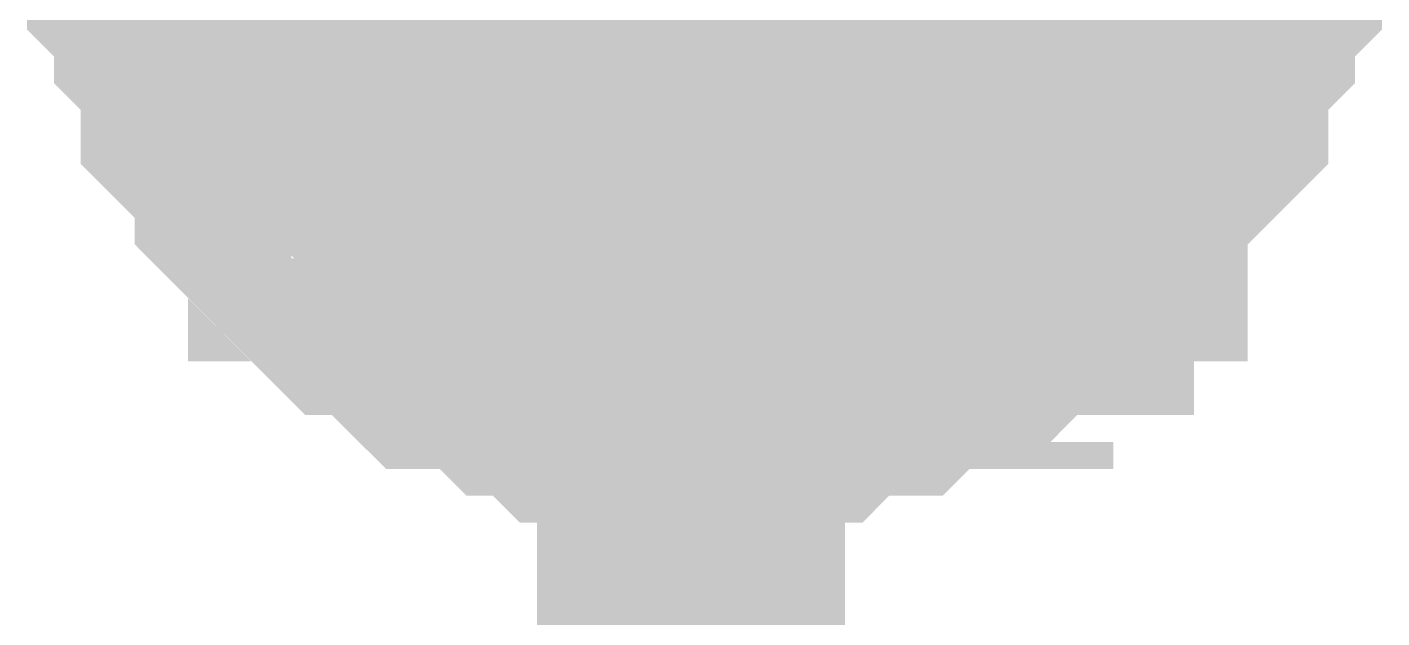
# Model space of a CAD drawing. Header units: inches. Extents: x 0 to 841, y 0 to 594.
# Drawn here: x 76.858 to 78.177, y 24.242 to 24.817 of the extents above; entities that cross this region are included whole.
import ezdxf

# ---------------------------------------------------------------- set-up
doc = ezdxf.new("R2010")
doc.units = ezdxf.units.IN
doc.layers.add('Sheet', color=255, linetype='Continuous')

msp = doc.modelspace()

# ---------------------------------------------------------------- linework, layer by layer
at = {"layer": 'Sheet'}
for points in [[(77.5045, 22.4984, 0.2997, 0.2997, 0), (77.5045, 24.9808, 0.2997, 0.2997, 0), (77.5045, 34.9888, 0.2997, 0.2997, 0)], [(77.5045, 24.4843, 0.2997, 0.2997, 0), (77.4784, 24.4843, 0.2997, 0.2997, 0), (77.4523, 24.4843, 0.2997, 0.2997, 0), (77.4261, 24.4843, 0.2997, 0.2997, 0), (77.4, 24.4843, 0.2997, 0.2997, 0), (77.3739, 24.5105, 0.2997, 0.2997, 0), (77.3739, 24.5105, 0.2997, 0.2997, 0), (77.3478, 24.5105, 0.2997, 0.2997, 0), (77.3216, 24.5366, 0.2997, 0.2997, 0), (77.2955, 24.5366, 0.2997, 0.2997, 0), (77.2694, 24.5366, 0.2997, 0.2997, 0), (77.2432, 24.5627, 0.2997, 0.2997, 0), (77.2432, 24.5627, 0.2997, 0.2997, 0), (77.2171, 24.5889, 0.2997, 0.2997, 0), (77.191, 24.5889, 0.2997, 0.2997, 0), (77.1648, 24.615, 0.2997, 0.2997, 0), (77.1648, 24.6411, 0.2997, 0.2997, 0), (77.1387, 24.6411, 0.2997, 0.2997, 0), (77.1126, 24.6673, 0.2997, 0.2997, 0), (77.1126, 24.6934, 0.2997, 0.2997, 0), (77.0864, 24.7195, 0.2997, 0.2997, 0), (77.0864, 24.7195, 0.2997, 0.2997, 0), (77.0603, 24.7456, 0.2997, 0.2997, 0), (77.0603, 24.7718, 0.2997, 0.2997, 0), (77.0603, 24.7979, 0.2997, 0.2997, 0), (77.0342, 24.824, 0.2997, 0.2997, 0), (77.0342, 24.8502, 0.2997, 0.2997, 0), (77.0342, 24.8502, 0.2997, 0.2997, 0), (77.008, 24.8763, 0.2997, 0.2997, 0), (77.008, 24.9024, 0.2997, 0.2997, 0), (77.008, 24.9286, 0.2997, 0.2997, 0), (77.008, 24.9547, 0.2997, 0.2997, 0), (77.008, 24.9808, 0.2997, 0.2997, 0)], [(77.5045, 24.4843, 0.2997, 0.2997, 0), (77.4784, 24.4843, 0.2997, 0.2997, 0), (77.4523, 24.4843, 0.2997, 0.2997, 0), (77.4261, 24.4843, 0.2997, 0.2997, 0), (77.4, 24.4843, 0.2997, 0.2997, 0), (77.3739, 24.5105, 0.2997, 0.2997, 0), (77.3739, 24.5105, 0.2997, 0.2997, 0), (77.3478, 24.5105, 0.2997, 0.2997, 0), (77.3216, 24.5366, 0.2997, 0.2997, 0), (77.2955, 24.5366, 0.2997, 0.2997, 0), (77.2694, 24.5366, 0.2997, 0.2997, 0), (77.2432, 24.5627, 0.2997, 0.2997, 0), (77.2432, 24.5627, 0.2997, 0.2997, 0), (77.2171, 24.5889, 0.2997, 0.2997, 0), (77.191, 24.5889, 0.2997, 0.2997, 0), (77.1648, 24.615, 0.2997, 0.2997, 0), (77.1648, 24.6411, 0.2997, 0.2997, 0), (77.1387, 24.6411, 0.2997, 0.2997, 0), (77.1126, 24.6673, 0.2997, 0.2997, 0), (77.1126, 24.6934, 0.2997, 0.2997, 0), (77.0864, 24.7195, 0.2997, 0.2997, 0), (77.0864, 24.7195, 0.2997, 0.2997, 0), (77.0603, 24.7456, 0.2997, 0.2997, 0), (77.0603, 24.7718, 0.2997, 0.2997, 0), (77.0603, 24.7979, 0.2997, 0.2997, 0), (77.0342, 24.824, 0.2997, 0.2997, 0), (77.0342, 24.8502, 0.2997, 0.2997, 0), (77.0342, 24.8502, 0.2997, 0.2997, 0), (77.008, 24.8763, 0.2997, 0.2997, 0), (77.008, 24.9024, 0.2997, 0.2997, 0), (77.008, 24.9286, 0.2997, 0.2997, 0), (77.008, 24.9547, 0.2997, 0.2997, 0), (77.008, 24.9808, 0.2997, 0.2997, 0)], [(77.5045, 24.4843, 0.2997, 0.2997, 0), (77.4784, 24.4843, 0.2997, 0.2997, 0), (77.4523, 24.4843, 0.2997, 0.2997, 0), (77.4261, 24.4843, 0.2997, 0.2997, 0), (77.4, 24.4843, 0.2997, 0.2997, 0), (77.3739, 24.5105, 0.2997, 0.2997, 0), (77.3739, 24.5105, 0.2997, 0.2997, 0), (77.3478, 24.5105, 0.2997, 0.2997, 0), (77.3216, 24.5366, 0.2997, 0.2997, 0), (77.2955, 24.5366, 0.2997, 0.2997, 0), (77.2694, 24.5366, 0.2997, 0.2997, 0), (77.2432, 24.5627, 0.2997, 0.2997, 0), (77.2432, 24.5627, 0.2997, 0.2997, 0), (77.2171, 24.5889, 0.2997, 0.2997, 0), (77.191, 24.5889, 0.2997, 0.2997, 0), (77.1648, 24.615, 0.2997, 0.2997, 0), (77.1648, 24.6411, 0.2997, 0.2997, 0), (77.1387, 24.6411, 0.2997, 0.2997, 0), (77.1126, 24.6673, 0.2997, 0.2997, 0), (77.1126, 24.6934, 0.2997, 0.2997, 0), (77.0864, 24.7195, 0.2997, 0.2997, 0), (77.0864, 24.7195, 0.2997, 0.2997, 0), (77.0603, 24.7456, 0.2997, 0.2997, 0), (77.0603, 24.7718, 0.2997, 0.2997, 0), (77.0603, 24.7979, 0.2997, 0.2997, 0), (77.0342, 24.824, 0.2997, 0.2997, 0), (77.0342, 24.8502, 0.2997, 0.2997, 0), (77.0342, 24.8502, 0.2997, 0.2997, 0), (77.008, 24.8763, 0.2997, 0.2997, 0), (77.008, 24.9024, 0.2997, 0.2997, 0), (77.008, 24.9286, 0.2997, 0.2997, 0), (77.008, 24.9547, 0.2997, 0.2997, 0), (77.008, 24.9808, 0.2997, 0.2997, 0)], [(77.5045, 24.4843, 0.2997, 0.2997, 0), (77.4784, 24.4843, 0.2997, 0.2997, 0), (77.4523, 24.4843, 0.2997, 0.2997, 0), (77.4261, 24.4843, 0.2997, 0.2997, 0), (77.4, 24.4843, 0.2997, 0.2997, 0), (77.3739, 24.5105, 0.2997, 0.2997, 0), (77.3739, 24.5105, 0.2997, 0.2997, 0), (77.3478, 24.5105, 0.2997, 0.2997, 0), (77.3216, 24.5366, 0.2997, 0.2997, 0), (77.2955, 24.5366, 0.2997, 0.2997, 0), (77.2694, 24.5366, 0.2997, 0.2997, 0), (77.2432, 24.5627, 0.2997, 0.2997, 0), (77.2432, 24.5627, 0.2997, 0.2997, 0), (77.2171, 24.5889, 0.2997, 0.2997, 0), (77.191, 24.5889, 0.2997, 0.2997, 0), (77.1648, 24.615, 0.2997, 0.2997, 0), (77.1648, 24.6411, 0.2997, 0.2997, 0), (77.1387, 24.6411, 0.2997, 0.2997, 0), (77.1126, 24.6673, 0.2997, 0.2997, 0), (77.1126, 24.6934, 0.2997, 0.2997, 0), (77.0864, 24.7195, 0.2997, 0.2997, 0), (77.0864, 24.7195, 0.2997, 0.2997, 0), (77.0603, 24.7456, 0.2997, 0.2997, 0), (77.0603, 24.7718, 0.2997, 0.2997, 0), (77.0603, 24.7979, 0.2997, 0.2997, 0), (77.0342, 24.824, 0.2997, 0.2997, 0), (77.0342, 24.8502, 0.2997, 0.2997, 0), (77.0342, 24.8502, 0.2997, 0.2997, 0), (77.008, 24.8763, 0.2997, 0.2997, 0), (77.008, 24.9024, 0.2997, 0.2997, 0), (77.008, 24.9286, 0.2997, 0.2997, 0), (77.008, 24.9547, 0.2997, 0.2997, 0), (77.008, 24.9808, 0.2997, 0.2997, 0)], [(78.0272, 24.9808, 0.2997, 0.2997, 0), (78.0272, 24.9547, 0.2997, 0.2997, 0), (78.0272, 24.9286, 0.2997, 0.2997, 0), (78.0272, 24.9024, 0.2997, 0.2997, 0), (78.0272, 24.8763, 0.2997, 0.2997, 0), (78.001, 24.8502, 0.2997, 0.2997, 0), (78.001, 24.8502, 0.2997, 0.2997, 0), (78.001, 24.824, 0.2997, 0.2997, 0), (77.9749, 24.7979, 0.2997, 0.2997, 0), (77.9749, 24.7718, 0.2997, 0.2997, 0), (77.9749, 24.7456, 0.2997, 0.2997, 0), (77.9488, 24.7195, 0.2997, 0.2997, 0), (77.9488, 24.7195, 0.2997, 0.2997, 0), (77.9226, 24.6934, 0.2997, 0.2997, 0), (77.8965, 24.6673, 0.2997, 0.2997, 0), (77.8965, 24.6411, 0.2997, 0.2997, 0), (77.8704, 24.6411, 0.2997, 0.2997, 0), (77.8442, 24.615, 0.2997, 0.2997, 0), (77.8442, 24.5889, 0.2997, 0.2997, 0), (77.8181, 24.5889, 0.2997, 0.2997, 0), (77.792, 24.5627, 0.2997, 0.2997, 0), (77.7658, 24.5627, 0.2997, 0.2997, 0), (77.7658, 24.5366, 0.2997, 0.2997, 0), (77.7397, 24.5366, 0.2997, 0.2997, 0), (77.7136, 24.5366, 0.2997, 0.2997, 0), (77.6875, 24.5105, 0.2997, 0.2997, 0), (77.6613, 24.5105, 0.2997, 0.2997, 0), (77.6352, 24.5105, 0.2997, 0.2997, 0), (77.6091, 24.4843, 0.2997, 0.2997, 0), (77.5829, 24.4843, 0.2997, 0.2997, 0), (77.5568, 24.4843, 0.2997, 0.2997, 0), (77.5307, 24.4843, 0.2997, 0.2997, 0), (77.5045, 24.4843, 0.2997, 0.2997, 0)], [(78.0272, 24.9808, 0.2997, 0.2997, 0), (78.0272, 24.9547, 0.2997, 0.2997, 0), (78.0272, 24.9286, 0.2997, 0.2997, 0), (78.0272, 24.9024, 0.2997, 0.2997, 0), (78.0272, 24.8763, 0.2997, 0.2997, 0), (78.001, 24.8502, 0.2997, 0.2997, 0), (78.001, 24.8502, 0.2997, 0.2997, 0), (78.001, 24.824, 0.2997, 0.2997, 0), (77.9749, 24.7979, 0.2997, 0.2997, 0), (77.9749, 24.7718, 0.2997, 0.2997, 0), (77.9749, 24.7456, 0.2997, 0.2997, 0), (77.9488, 24.7195, 0.2997, 0.2997, 0), (77.9488, 24.7195, 0.2997, 0.2997, 0), (77.9226, 24.6934, 0.2997, 0.2997, 0), (77.8965, 24.6673, 0.2997, 0.2997, 0), (77.8965, 24.6411, 0.2997, 0.2997, 0), (77.8704, 24.6411, 0.2997, 0.2997, 0), (77.8442, 24.615, 0.2997, 0.2997, 0), (77.8442, 24.5889, 0.2997, 0.2997, 0), (77.8181, 24.5889, 0.2997, 0.2997, 0), (77.792, 24.5627, 0.2997, 0.2997, 0), (77.7658, 24.5627, 0.2997, 0.2997, 0), (77.7658, 24.5366, 0.2997, 0.2997, 0), (77.7397, 24.5366, 0.2997, 0.2997, 0), (77.7136, 24.5366, 0.2997, 0.2997, 0), (77.6875, 24.5105, 0.2997, 0.2997, 0), (77.6613, 24.5105, 0.2997, 0.2997, 0), (77.6352, 24.5105, 0.2997, 0.2997, 0), (77.6091, 24.4843, 0.2997, 0.2997, 0), (77.5829, 24.4843, 0.2997, 0.2997, 0), (77.5568, 24.4843, 0.2997, 0.2997, 0), (77.5307, 24.4843, 0.2997, 0.2997, 0), (77.5045, 24.4843, 0.2997, 0.2997, 0)], [(78.0272, 24.9808, 0.2997, 0.2997, 0), (78.0272, 24.9547, 0.2997, 0.2997, 0), (78.0272, 24.9286, 0.2997, 0.2997, 0), (78.0272, 24.9024, 0.2997, 0.2997, 0), (78.0272, 24.8763, 0.2997, 0.2997, 0), (78.001, 24.8502, 0.2997, 0.2997, 0), (78.001, 24.8502, 0.2997, 0.2997, 0), (78.001, 24.824, 0.2997, 0.2997, 0), (77.9749, 24.7979, 0.2997, 0.2997, 0), (77.9749, 24.7718, 0.2997, 0.2997, 0), (77.9749, 24.7456, 0.2997, 0.2997, 0), (77.9488, 24.7195, 0.2997, 0.2997, 0), (77.9488, 24.7195, 0.2997, 0.2997, 0), (77.9226, 24.6934, 0.2997, 0.2997, 0), (77.8965, 24.6673, 0.2997, 0.2997, 0), (77.8965, 24.6411, 0.2997, 0.2997, 0), (77.8704, 24.6411, 0.2997, 0.2997, 0), (77.8442, 24.615, 0.2997, 0.2997, 0), (77.8442, 24.5889, 0.2997, 0.2997, 0), (77.8181, 24.5889, 0.2997, 0.2997, 0), (77.792, 24.5627, 0.2997, 0.2997, 0), (77.7658, 24.5627, 0.2997, 0.2997, 0), (77.7658, 24.5366, 0.2997, 0.2997, 0), (77.7397, 24.5366, 0.2997, 0.2997, 0), (77.7136, 24.5366, 0.2997, 0.2997, 0), (77.6875, 24.5105, 0.2997, 0.2997, 0), (77.6613, 24.5105, 0.2997, 0.2997, 0), (77.6352, 24.5105, 0.2997, 0.2997, 0), (77.6091, 24.4843, 0.2997, 0.2997, 0), (77.5829, 24.4843, 0.2997, 0.2997, 0), (77.5568, 24.4843, 0.2997, 0.2997, 0), (77.5307, 24.4843, 0.2997, 0.2997, 0), (77.5045, 24.4843, 0.2997, 0.2997, 0)], [(78.0272, 24.9808, 0.2997, 0.2997, 0), (78.0272, 24.9547, 0.2997, 0.2997, 0), (78.0272, 24.9286, 0.2997, 0.2997, 0), (78.0272, 24.9024, 0.2997, 0.2997, 0), (78.0272, 24.8763, 0.2997, 0.2997, 0), (78.001, 24.8502, 0.2997, 0.2997, 0), (78.001, 24.8502, 0.2997, 0.2997, 0), (78.001, 24.824, 0.2997, 0.2997, 0), (77.9749, 24.7979, 0.2997, 0.2997, 0), (77.9749, 24.7718, 0.2997, 0.2997, 0), (77.9749, 24.7456, 0.2997, 0.2997, 0), (77.9488, 24.7195, 0.2997, 0.2997, 0), (77.9488, 24.7195, 0.2997, 0.2997, 0), (77.9226, 24.6934, 0.2997, 0.2997, 0), (77.8965, 24.6673, 0.2997, 0.2997, 0), (77.8965, 24.6411, 0.2997, 0.2997, 0), (77.8704, 24.6411, 0.2997, 0.2997, 0), (77.8442, 24.615, 0.2997, 0.2997, 0), (77.8442, 24.5889, 0.2997, 0.2997, 0), (77.8181, 24.5889, 0.2997, 0.2997, 0), (77.792, 24.5627, 0.2997, 0.2997, 0), (77.7658, 24.5627, 0.2997, 0.2997, 0), (77.7658, 24.5366, 0.2997, 0.2997, 0), (77.7397, 24.5366, 0.2997, 0.2997, 0), (77.7136, 24.5366, 0.2997, 0.2997, 0), (77.6875, 24.5105, 0.2997, 0.2997, 0), (77.6613, 24.5105, 0.2997, 0.2997, 0), (77.6352, 24.5105, 0.2997, 0.2997, 0), (77.6091, 24.4843, 0.2997, 0.2997, 0), (77.5829, 24.4843, 0.2997, 0.2997, 0), (77.5568, 24.4843, 0.2997, 0.2997, 0), (77.5307, 24.4843, 0.2997, 0.2997, 0), (77.5045, 24.4843, 0.2997, 0.2997, 0)], [(77.5045, 24.4843, 0.0991, 0.0991, 0), (77.4784, 24.4843, 0.0991, 0.0991, 0), (77.4523, 24.4843, 0.0991, 0.0991, 0), (77.4261, 24.4843, 0.0991, 0.0991, 0), (77.4, 24.4843, 0.0991, 0.0991, 0), (77.3739, 24.5105, 0.0991, 0.0991, 0), (77.3739, 24.5105, 0.0991, 0.0991, 0), (77.3478, 24.5105, 0.0991, 0.0991, 0), (77.3216, 24.5366, 0.0991, 0.0991, 0), (77.2955, 24.5366, 0.0991, 0.0991, 0), (77.2694, 24.5366, 0.0991, 0.0991, 0), (77.2432, 24.5627, 0.0991, 0.0991, 0), (77.2432, 24.5627, 0.0991, 0.0991, 0), (77.2171, 24.5889, 0.0991, 0.0991, 0), (77.191, 24.5889, 0.0991, 0.0991, 0), (77.1648, 24.615, 0.0991, 0.0991, 0), (77.1648, 24.6411, 0.0991, 0.0991, 0), (77.1387, 24.6411, 0.0991, 0.0991, 0), (77.1126, 24.6673, 0.0991, 0.0991, 0), (77.1126, 24.6934, 0.0991, 0.0991, 0), (77.0864, 24.7195, 0.0991, 0.0991, 0), (77.0864, 24.7195, 0.0991, 0.0991, 0), (77.0603, 24.7456, 0.0991, 0.0991, 0), (77.0603, 24.7718, 0.0991, 0.0991, 0), (77.0603, 24.7979, 0.0991, 0.0991, 0), (77.0342, 24.824, 0.0991, 0.0991, 0), (77.0342, 24.8502, 0.0991, 0.0991, 0), (77.0342, 24.8502, 0.0991, 0.0991, 0), (77.008, 24.8763, 0.0991, 0.0991, 0)], [(77.5045, 24.4843, 0.0991, 0.0991, 0), (77.4784, 24.4843, 0.0991, 0.0991, 0), (77.4523, 24.4843, 0.0991, 0.0991, 0), (77.4261, 24.4843, 0.0991, 0.0991, 0), (77.4, 24.4843, 0.0991, 0.0991, 0), (77.3739, 24.5105, 0.0991, 0.0991, 0), (77.3739, 24.5105, 0.0991, 0.0991, 0), (77.3478, 24.5105, 0.0991, 0.0991, 0), (77.3216, 24.5366, 0.0991, 0.0991, 0), (77.2955, 24.5366, 0.0991, 0.0991, 0), (77.2694, 24.5366, 0.0991, 0.0991, 0), (77.2432, 24.5627, 0.0991, 0.0991, 0), (77.2432, 24.5627, 0.0991, 0.0991, 0), (77.2171, 24.5889, 0.0991, 0.0991, 0), (77.191, 24.5889, 0.0991, 0.0991, 0), (77.1648, 24.615, 0.0991, 0.0991, 0), (77.1648, 24.6411, 0.0991, 0.0991, 0), (77.1387, 24.6411, 0.0991, 0.0991, 0), (77.1126, 24.6673, 0.0991, 0.0991, 0), (77.1126, 24.6934, 0.0991, 0.0991, 0), (77.0864, 24.7195, 0.0991, 0.0991, 0), (77.0864, 24.7195, 0.0991, 0.0991, 0), (77.0603, 24.7456, 0.0991, 0.0991, 0), (77.0603, 24.7718, 0.0991, 0.0991, 0), (77.0603, 24.7979, 0.0991, 0.0991, 0), (77.0342, 24.824, 0.0991, 0.0991, 0), (77.0342, 24.8502, 0.0991, 0.0991, 0), (77.0342, 24.8502, 0.0991, 0.0991, 0), (77.008, 24.8763, 0.0991, 0.0991, 0)], [(77.5045, 24.4843, 0.0991, 0.0991, 0), (77.4784, 24.4843, 0.0991, 0.0991, 0), (77.4523, 24.4843, 0.0991, 0.0991, 0), (77.4261, 24.4843, 0.0991, 0.0991, 0), (77.4, 24.4843, 0.0991, 0.0991, 0), (77.3739, 24.5105, 0.0991, 0.0991, 0), (77.3739, 24.5105, 0.0991, 0.0991, 0), (77.3478, 24.5105, 0.0991, 0.0991, 0), (77.3216, 24.5366, 0.0991, 0.0991, 0), (77.2955, 24.5366, 0.0991, 0.0991, 0), (77.2694, 24.5366, 0.0991, 0.0991, 0), (77.2432, 24.5627, 0.0991, 0.0991, 0), (77.2432, 24.5627, 0.0991, 0.0991, 0), (77.2171, 24.5889, 0.0991, 0.0991, 0), (77.191, 24.5889, 0.0991, 0.0991, 0), (77.1648, 24.615, 0.0991, 0.0991, 0), (77.1648, 24.6411, 0.0991, 0.0991, 0), (77.1387, 24.6411, 0.0991, 0.0991, 0), (77.1126, 24.6673, 0.0991, 0.0991, 0), (77.1126, 24.6934, 0.0991, 0.0991, 0), (77.0864, 24.7195, 0.0991, 0.0991, 0), (77.0864, 24.7195, 0.0991, 0.0991, 0), (77.0603, 24.7456, 0.0991, 0.0991, 0), (77.0603, 24.7718, 0.0991, 0.0991, 0), (77.0603, 24.7979, 0.0991, 0.0991, 0), (77.0342, 24.824, 0.0991, 0.0991, 0), (77.0342, 24.8502, 0.0991, 0.0991, 0), (77.0342, 24.8502, 0.0991, 0.0991, 0), (77.008, 24.8763, 0.0991, 0.0991, 0)], [(77.5045, 24.4843, 0.0991, 0.0991, 0), (77.4784, 24.4843, 0.0991, 0.0991, 0), (77.4523, 24.4843, 0.0991, 0.0991, 0), (77.4261, 24.4843, 0.0991, 0.0991, 0), (77.4, 24.4843, 0.0991, 0.0991, 0), (77.3739, 24.5105, 0.0991, 0.0991, 0), (77.3739, 24.5105, 0.0991, 0.0991, 0), (77.3478, 24.5105, 0.0991, 0.0991, 0), (77.3216, 24.5366, 0.0991, 0.0991, 0), (77.2955, 24.5366, 0.0991, 0.0991, 0), (77.2694, 24.5366, 0.0991, 0.0991, 0), (77.2432, 24.5627, 0.0991, 0.0991, 0), (77.2432, 24.5627, 0.0991, 0.0991, 0), (77.2171, 24.5889, 0.0991, 0.0991, 0), (77.191, 24.5889, 0.0991, 0.0991, 0), (77.1648, 24.615, 0.0991, 0.0991, 0), (77.1648, 24.6411, 0.0991, 0.0991, 0), (77.1387, 24.6411, 0.0991, 0.0991, 0), (77.1126, 24.6673, 0.0991, 0.0991, 0), (77.1126, 24.6934, 0.0991, 0.0991, 0), (77.0864, 24.7195, 0.0991, 0.0991, 0), (77.0864, 24.7195, 0.0991, 0.0991, 0), (77.0603, 24.7456, 0.0991, 0.0991, 0), (77.0603, 24.7718, 0.0991, 0.0991, 0), (77.0603, 24.7979, 0.0991, 0.0991, 0), (77.0342, 24.824, 0.0991, 0.0991, 0), (77.0342, 24.8502, 0.0991, 0.0991, 0), (77.0342, 24.8502, 0.0991, 0.0991, 0), (77.008, 24.8763, 0.0991, 0.0991, 0)], [(78.0272, 24.8763, 0.0991, 0.0991, 0), (78.001, 24.8502, 0.0991, 0.0991, 0), (78.001, 24.8502, 0.0991, 0.0991, 0), (78.001, 24.824, 0.0991, 0.0991, 0), (77.9749, 24.7979, 0.0991, 0.0991, 0), (77.9749, 24.7718, 0.0991, 0.0991, 0), (77.9749, 24.7456, 0.0991, 0.0991, 0), (77.9488, 24.7195, 0.0991, 0.0991, 0), (77.9488, 24.7195, 0.0991, 0.0991, 0), (77.9226, 24.6934, 0.0991, 0.0991, 0), (77.8965, 24.6673, 0.0991, 0.0991, 0), (77.8965, 24.6411, 0.0991, 0.0991, 0), (77.8704, 24.6411, 0.0991, 0.0991, 0), (77.8442, 24.615, 0.0991, 0.0991, 0), (77.8442, 24.5889, 0.0991, 0.0991, 0), (77.8181, 24.5889, 0.0991, 0.0991, 0), (77.792, 24.5627, 0.0991, 0.0991, 0), (77.7658, 24.5627, 0.0991, 0.0991, 0), (77.7658, 24.5366, 0.0991, 0.0991, 0), (77.7397, 24.5366, 0.0991, 0.0991, 0), (77.7136, 24.5366, 0.0991, 0.0991, 0), (77.6875, 24.5105, 0.0991, 0.0991, 0), (77.6613, 24.5105, 0.0991, 0.0991, 0), (77.6352, 24.5105, 0.0991, 0.0991, 0), (77.6091, 24.4843, 0.0991, 0.0991, 0), (77.5829, 24.4843, 0.0991, 0.0991, 0), (77.5568, 24.4843, 0.0991, 0.0991, 0), (77.5307, 24.4843, 0.0991, 0.0991, 0), (77.5045, 24.4843, 0.0991, 0.0991, 0)], [(78.0272, 24.8763, 0.0991, 0.0991, 0), (78.001, 24.8502, 0.0991, 0.0991, 0), (78.001, 24.8502, 0.0991, 0.0991, 0), (78.001, 24.824, 0.0991, 0.0991, 0), (77.9749, 24.7979, 0.0991, 0.0991, 0), (77.9749, 24.7718, 0.0991, 0.0991, 0), (77.9749, 24.7456, 0.0991, 0.0991, 0), (77.9488, 24.7195, 0.0991, 0.0991, 0), (77.9488, 24.7195, 0.0991, 0.0991, 0), (77.9226, 24.6934, 0.0991, 0.0991, 0), (77.8965, 24.6673, 0.0991, 0.0991, 0), (77.8965, 24.6411, 0.0991, 0.0991, 0), (77.8704, 24.6411, 0.0991, 0.0991, 0), (77.8442, 24.615, 0.0991, 0.0991, 0), (77.8442, 24.5889, 0.0991, 0.0991, 0), (77.8181, 24.5889, 0.0991, 0.0991, 0), (77.792, 24.5627, 0.0991, 0.0991, 0), (77.7658, 24.5627, 0.0991, 0.0991, 0), (77.7658, 24.5366, 0.0991, 0.0991, 0), (77.7397, 24.5366, 0.0991, 0.0991, 0), (77.7136, 24.5366, 0.0991, 0.0991, 0), (77.6875, 24.5105, 0.0991, 0.0991, 0), (77.6613, 24.5105, 0.0991, 0.0991, 0), (77.6352, 24.5105, 0.0991, 0.0991, 0), (77.6091, 24.4843, 0.0991, 0.0991, 0), (77.5829, 24.4843, 0.0991, 0.0991, 0), (77.5568, 24.4843, 0.0991, 0.0991, 0), (77.5307, 24.4843, 0.0991, 0.0991, 0), (77.5045, 24.4843, 0.0991, 0.0991, 0)], [(78.0272, 24.8763, 0.0991, 0.0991, 0), (78.001, 24.8502, 0.0991, 0.0991, 0), (78.001, 24.8502, 0.0991, 0.0991, 0), (78.001, 24.824, 0.0991, 0.0991, 0), (77.9749, 24.7979, 0.0991, 0.0991, 0), (77.9749, 24.7718, 0.0991, 0.0991, 0), (77.9749, 24.7456, 0.0991, 0.0991, 0), (77.9488, 24.7195, 0.0991, 0.0991, 0), (77.9488, 24.7195, 0.0991, 0.0991, 0), (77.9226, 24.6934, 0.0991, 0.0991, 0), (77.8965, 24.6673, 0.0991, 0.0991, 0), (77.8965, 24.6411, 0.0991, 0.0991, 0), (77.8704, 24.6411, 0.0991, 0.0991, 0), (77.8442, 24.615, 0.0991, 0.0991, 0), (77.8442, 24.5889, 0.0991, 0.0991, 0), (77.8181, 24.5889, 0.0991, 0.0991, 0), (77.792, 24.5627, 0.0991, 0.0991, 0), (77.7658, 24.5627, 0.0991, 0.0991, 0), (77.7658, 24.5366, 0.0991, 0.0991, 0), (77.7397, 24.5366, 0.0991, 0.0991, 0), (77.7136, 24.5366, 0.0991, 0.0991, 0), (77.6875, 24.5105, 0.0991, 0.0991, 0), (77.6613, 24.5105, 0.0991, 0.0991, 0), (77.6352, 24.5105, 0.0991, 0.0991, 0), (77.6091, 24.4843, 0.0991, 0.0991, 0), (77.5829, 24.4843, 0.0991, 0.0991, 0), (77.5568, 24.4843, 0.0991, 0.0991, 0), (77.5307, 24.4843, 0.0991, 0.0991, 0), (77.5045, 24.4843, 0.0991, 0.0991, 0)], [(78.0272, 24.8763, 0.0991, 0.0991, 0), (78.001, 24.8502, 0.0991, 0.0991, 0), (78.001, 24.8502, 0.0991, 0.0991, 0), (78.001, 24.824, 0.0991, 0.0991, 0), (77.9749, 24.7979, 0.0991, 0.0991, 0), (77.9749, 24.7718, 0.0991, 0.0991, 0), (77.9749, 24.7456, 0.0991, 0.0991, 0), (77.9488, 24.7195, 0.0991, 0.0991, 0), (77.9488, 24.7195, 0.0991, 0.0991, 0), (77.9226, 24.6934, 0.0991, 0.0991, 0), (77.8965, 24.6673, 0.0991, 0.0991, 0), (77.8965, 24.6411, 0.0991, 0.0991, 0), (77.8704, 24.6411, 0.0991, 0.0991, 0), (77.8442, 24.615, 0.0991, 0.0991, 0), (77.8442, 24.5889, 0.0991, 0.0991, 0), (77.8181, 24.5889, 0.0991, 0.0991, 0), (77.792, 24.5627, 0.0991, 0.0991, 0), (77.7658, 24.5627, 0.0991, 0.0991, 0), (77.7658, 24.5366, 0.0991, 0.0991, 0), (77.7397, 24.5366, 0.0991, 0.0991, 0), (77.7136, 24.5366, 0.0991, 0.0991, 0), (77.6875, 24.5105, 0.0991, 0.0991, 0), (77.6613, 24.5105, 0.0991, 0.0991, 0), (77.6352, 24.5105, 0.0991, 0.0991, 0), (77.6091, 24.4843, 0.0991, 0.0991, 0), (77.5829, 24.4843, 0.0991, 0.0991, 0), (77.5568, 24.4843, 0.0991, 0.0991, 0), (77.5307, 24.4843, 0.0991, 0.0991, 0), (77.5045, 24.4843, 0.0991, 0.0991, 0)]]:
    msp.add_lwpolyline(points, format="xyseb", dxfattribs=at)
msp.add_lwpolyline([(77.246, 25, 0.508, 0.508, 1), (77.754, 25, 0.508, 0.508, 1)], format="xyseb", close=True, dxfattribs=at)

doc.saveas('drawing.dxf')
